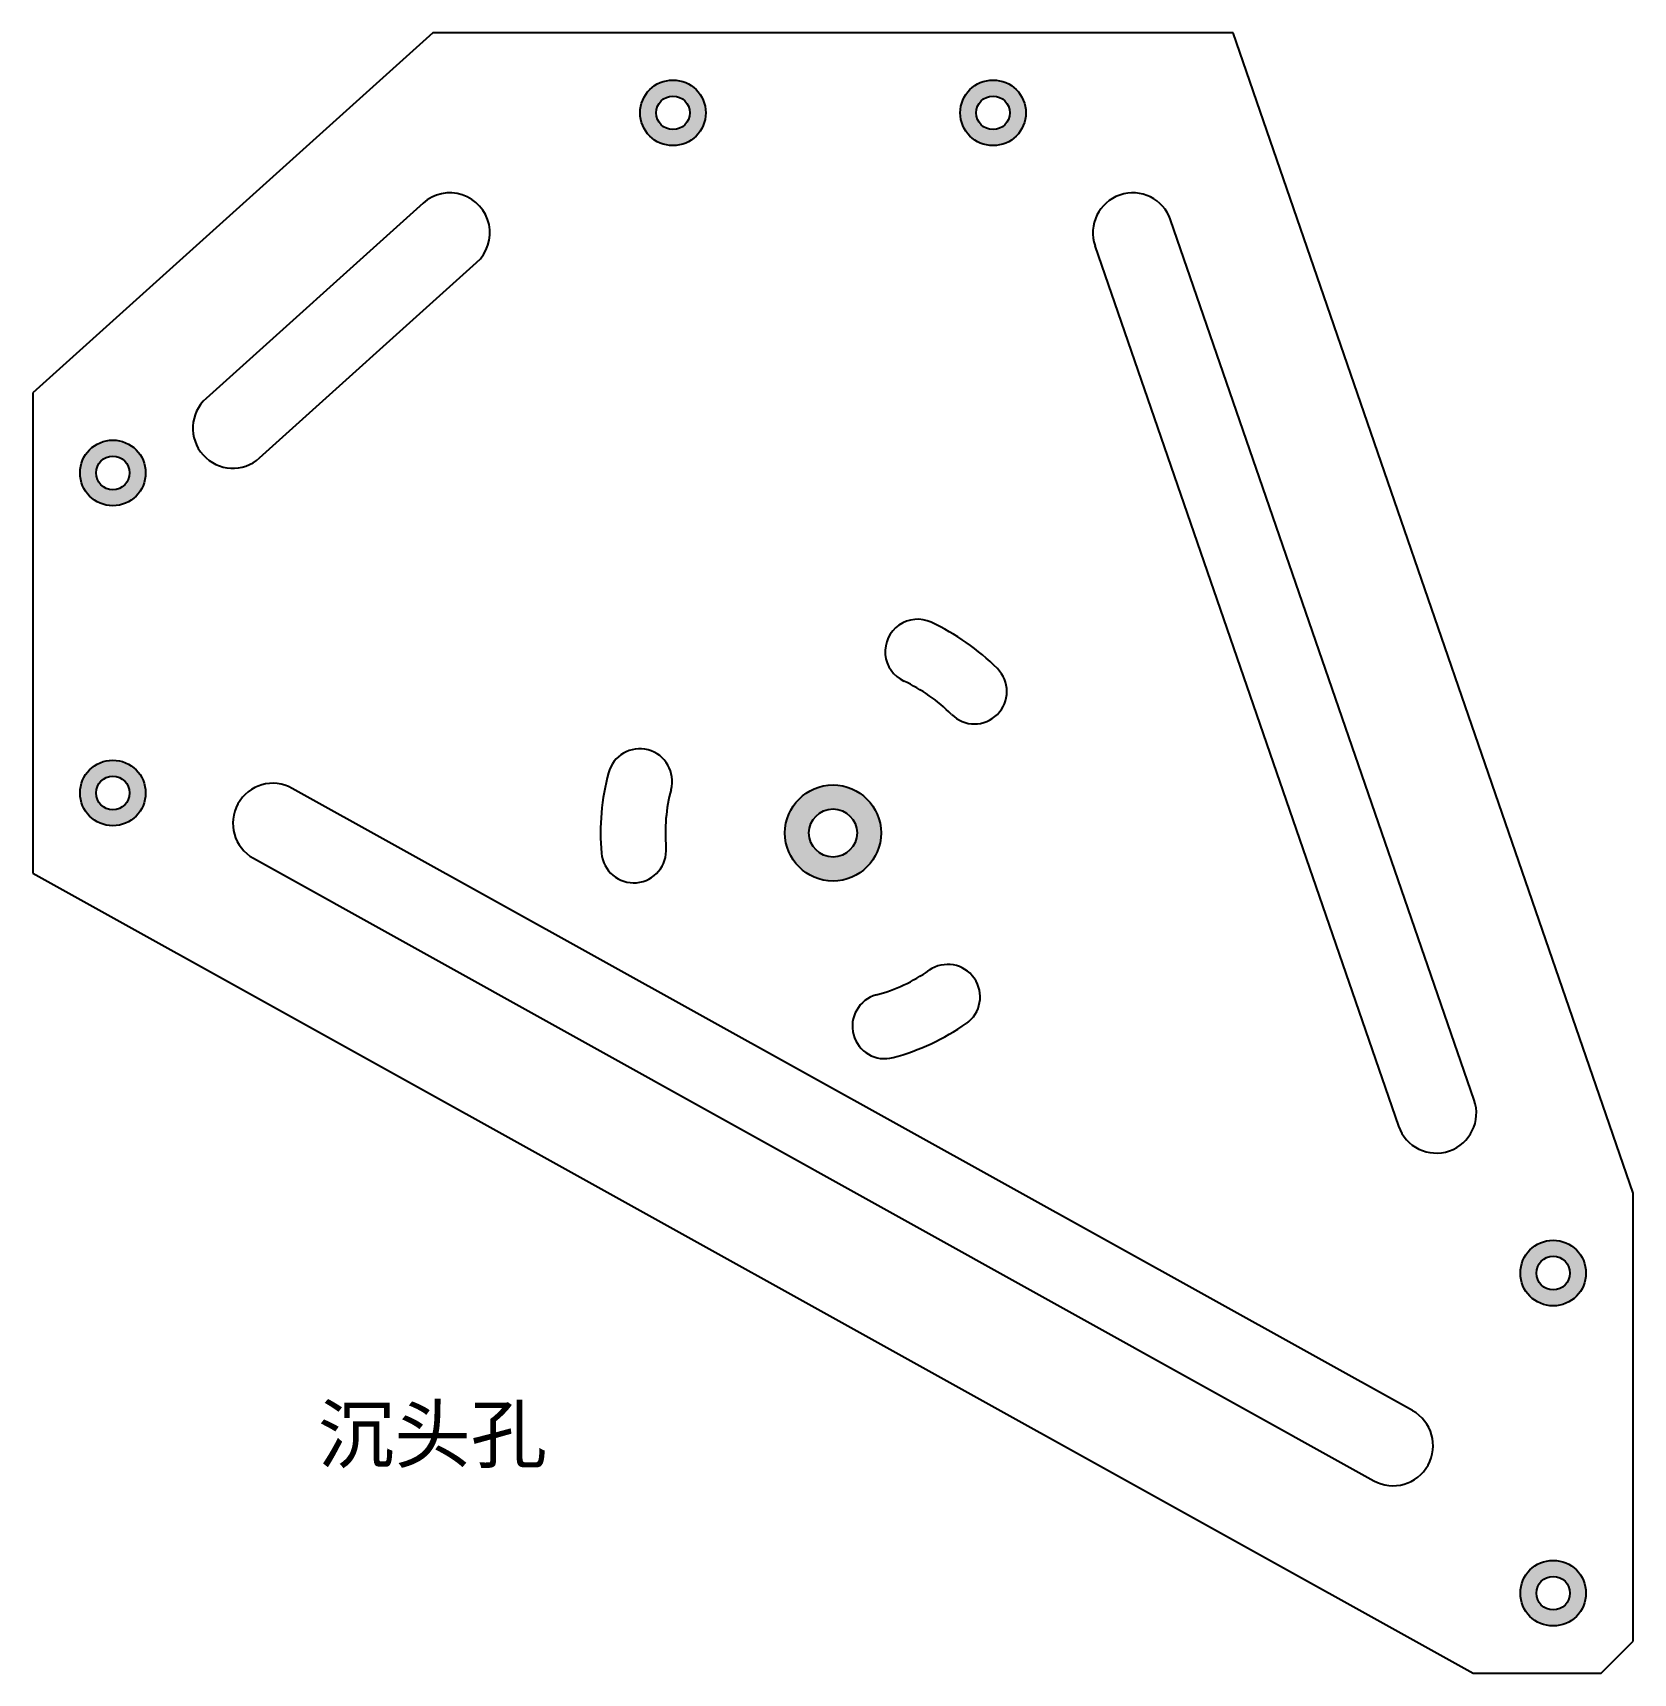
# Model space of a CAD drawing. Header units: millimetres. Extents: x -100 to 100, y -105 to 100.
import ezdxf

# ---------------------------------------------------------------- set-up
doc = ezdxf.new("R2010")
doc.units = ezdxf.units.MM

msp = doc.modelspace()

# ---------------------------------------------------------------- hatches: boundary and pattern name
h = msp.add_hatch(color=3)
h.dxf.hatch_style = 1
h.paths.add_polyline_path([(-85.9, 45, 1), (-94.1, 45, 1)])
h.paths.add_polyline_path([(-92.1, 45, -1), (-87.9, 45, -1)], flags=16)
h.paths.add_polyline_path([(-94.1, 5, 1), (-85.9, 5, 1)])
h.paths.add_polyline_path([(-87.9, 5, -1), (-92.1, 5, -1)], flags=16)
h.paths.add_polyline_path([(-6, 0, 1), (6, 0, 1)])
h.paths.add_polyline_path([(3, 0, -1), (-3, 0, -1)], flags=16)
h.paths.add_polyline_path([(94.1, -55, 1), (85.9, -55, 1)])
h.paths.add_polyline_path([(87.9, -55, -1), (92.1, -55, -1)], flags=16)
h.paths.add_polyline_path([(85.9, -95, 1), (94.1, -95, 1)])
h.paths.add_polyline_path([(92.1, -95, -1), (87.9, -95, -1)], flags=16)
h.paths.add_polyline_path([(24.1, 90, 1), (15.9, 90, 1)])
h.paths.add_polyline_path([(17.9, 90, -1), (22.1, 90, -1)], flags=16)
h.paths.add_polyline_path([(-15.9, 90, 1), (-24.1, 90, 1)])
h.paths.add_polyline_path([(-22.1, 90, -1), (-17.9, 90, -1)], flags=16)

# ---------------------------------------------------------------- linework, layer by layer
at = {"color": 7, "linetype": 'Continuous', "lineweight": 25}
for p, q in [((-50, 100), (-100, 55)), ((50, 100), (-50, 100)), ((100, -45), (50, 100)), ((-51.23, 78.72), (-78.34, 54.31)), ((80.12, -33.37), (42.19, 76.63)), ((32.74, 73.37), (70.67, -36.63)), ((-71.66, 46.88), (-44.54, 71.28)), ((-100, 55), (-100, -5)), ((72.43, -72.19), (-67.57, 5.58)), ((-72.43, -3.16), (67.57, -80.94)), ((-100, -5), (80, -105)), ((100, -101), (100, -45)), ((96, -105), (100, -101)), ((80, -105), (96, -105))]:
    msp.add_line(p, q, dxfattribs=at)
for centre, radius in [((-20, 90), 4.1), ((20, 90), 4.1), ((-20, 90), 2.1), ((20, 90), 2.1), ((-90, 45), 4.1), ((-90, 45), 2.1), ((-90, 5), 4.1), ((-90, 5), 2.1), ((0, 0), 6), ((0, 0), 3), ((90, -55), 4.1), ((90, -55), 2.1), ((90, -95), 4.1), ((90, -95), 2.1)]:
    msp.add_circle(centre, radius, dxfattribs=at)
for centre, radius, start, end in [((-47.88, 75), 5, 311.9872, 131.9872), ((37.47, 75), 5, 19.0256, 199.0256), ((-75, 50.59), 5, 131.9872, 311.9872), ((10.57, 22.66), 4.05, 65, 245), ((0, 0), 29.05, 45, 65), ((17.68, 17.68), 4.05, 225, 45), ((0, 0), 20.95, 45, 65), ((-24.15, 6.47), 4.05, 345, 165), ((-70, 1.21), 5, 60.9454, 240.9454), ((0, 0), 29.05, 165, 185), ((0, 0), 20.95, 165, 185), ((-24.9, -2.18), 4.05, 185, 5), ((0, 0), 20.95, 285, 305), ((14.34, -20.48), 4.05, 305, 125), ((6.47, -24.15), 4.05, 105, 285), ((0, 0), 29.05, 285, 305), ((75.4, -35), 5, 199.0256, 19.0256), ((70, -76.57), 5, 240.9454, 60.9454)]:
    msp.add_arc(centre, radius, start, end, dxfattribs=at)

# ---------------------------------------------------------------- texts
at = {"insert": (-64.38, -71.62), "char_height": 7, "attachment_point": 1}
msp.add_mtext_dynamic_manual_height_columns('{\\fSimSun|b0|i0|c134|p2;\\C3;沉头孔}', width=55.1109, gutter_width=17.5, heights=[0], dxfattribs=at)

doc.saveas('drawing.dxf')
